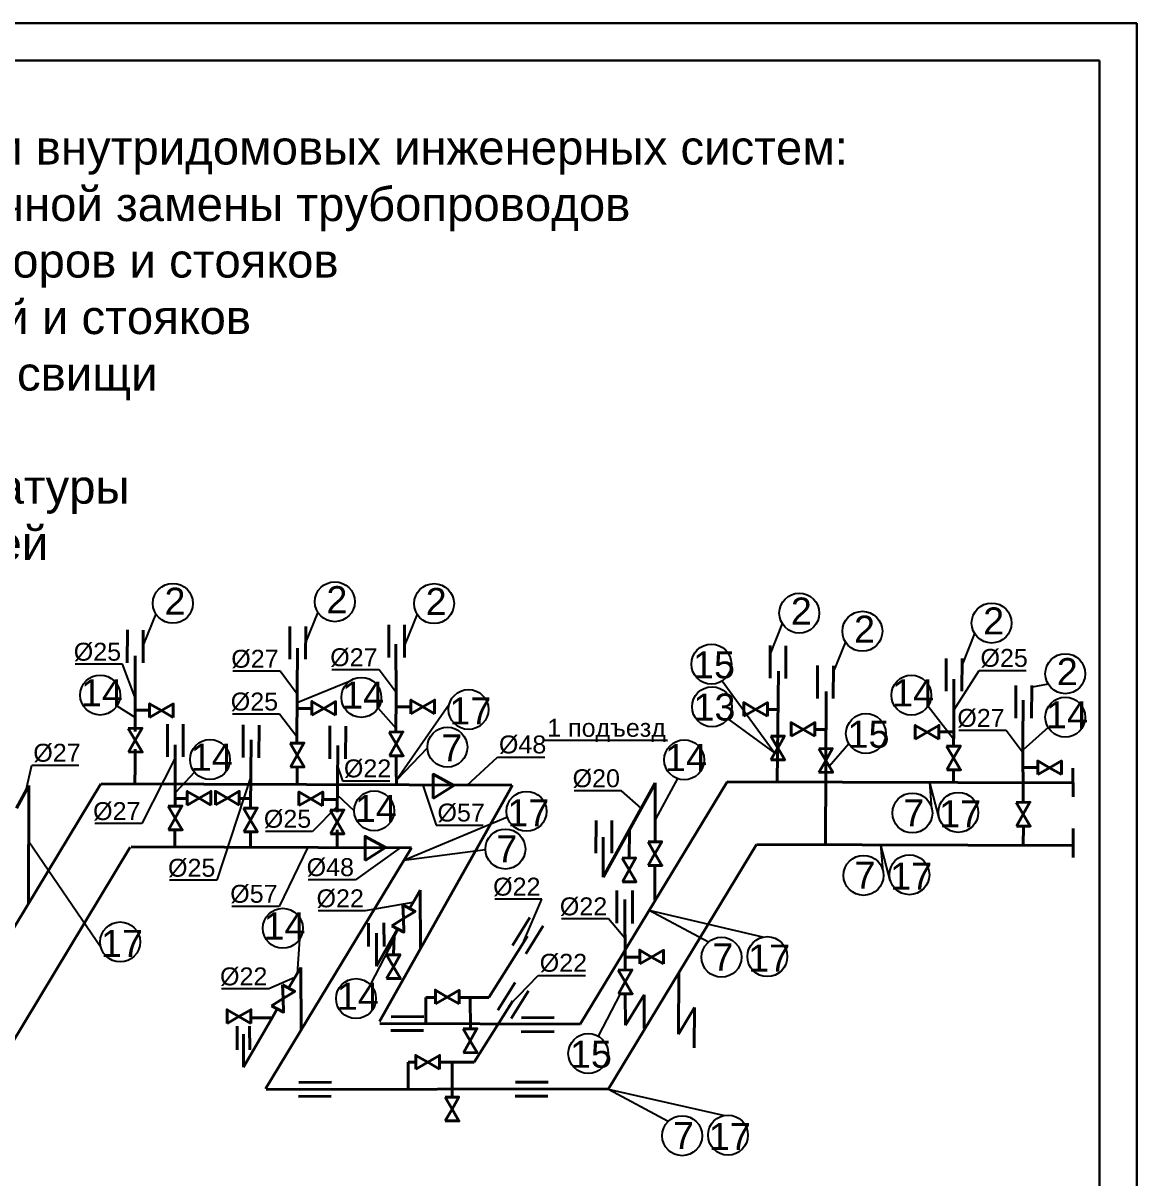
# Model space of a CAD drawing. Header units: inches. Extents: x -14875 to -3761, y 5061 to 12920.
# Drawn here: x -7705 to -3761, y 8833 to 12920 of the extents above; entities that cross this region are included whole.
import ezdxf
from ezdxf import colors
from ezdxf.entities.mleader import LeaderData, LeaderLine
from ezdxf.math import Vec2, Vec3

# ---------------------------------------------------------------- set-up
doc = ezdxf.new("R2010")
doc.units = ezdxf.units.IN
doc.header["$MEASUREMENT"] = 0
doc.layers.get('0').update_dxf_attribs({"color": 18, "true_color": 0x000000})
doc.layers.add('анп Рамка жирная', color=7, linetype='Continuous', lineweight=50)
doc.layers.add('Трубы', color=7, linetype='Continuous', lineweight=40)
doc.styles.get("Standard").update_dxf_attribs({"font": 'arial.ttf'})
doc.mleader_styles.duplicate_entry("Standard", '')

msp = doc.modelspace()

# ---------------------------------------------------------------- linework, layer by layer
at = {"color": 18, "true_color": 0x000000}
for p, q in [((-6661.2, 10835), (-6704.5, 10727.5)), ((-7234.5, 10829.4), (-7277.8, 10721.9)), ((-6309.8, 10828.5), (-6353.1, 10721)), ((-5016.9, 10794.7), (-5060.1, 10687.2)), ((-4336.1, 10759.6), (-4379.3, 10652.1)), ((-4793.4, 10730.5), (-4836.7, 10623)), ((-6734.2, 10515.9), (-6546.5, 10592.1)), ((-5229.9, 10591.7), (-5043.5, 10335.7)), ((-4075.4, 10580.2), (-4132.1, 10570.1)), ((-6196.2, 10508.1), (-6383.1, 10240.3)), ((-7372.7, 10503.4), (-7308.6, 10463.7)), ((-6448, 10495), (-6384.9, 10424.4)), ((-4500.8, 10502.9), (-4410.5, 10386.7)), ((-5209.1, 10457.5), (-5043.5, 10335.8)), ((-4075.4, 10426.5), (-4164.6, 10348.5)), ((-6273.4, 10354.5), (-6383.1, 10240.3)), ((-4780.9, 10368.6), (-4850.4, 10288.4)), ((-7098.2, 10269.3), (-7165.4, 10196.6)), ((-5387.3, 10246), (-5465.5, 10102.3)), ((-4461.3, 10105.8), (-4494.7, 10232.4)), ((-4486.9, 10139.3), (-4494.7, 10232.4)), ((-6532.4, 10131.7), (-6592, 10187.3)), ((-5989.9, 10109.6), (-6356.7, 9956.5)), ((-7428.6, 9647.3), (-7684.6, 10022.3)), ((-6068, 9994), (-6357, 9956.4)), ((-4634.4, 9885.2), (-4667.7, 10011.7)), ((-4660, 9918.6), (-4667.7, 10011.7)), ((-5086.1, 9685.4), (-5488.2, 9779.8)), ((-5278, 9667.7), (-5488.2, 9779.8)), ((-6726.1, 9677.9), (-6734.9, 9554.9)), ((-6475.1, 9516.6), (-6391.6, 9675.3)), ((-5668, 9334.1), (-5589.8, 9484.5)), ((-5225, 9053.4), (-5632.2, 9145.3)), ((-5421.4, 9032.1), (-5632.2, 9145.3))]:
    msp.add_line(p, q, dxfattribs=at)
at = {"color": 7, "lineweight": 40}
for points in [[(-7257.1, 10462.4), (-7257, 10510.9), (-7215, 10486.6)], [(-7173, 10462.2), (-7172.9, 10510.7), (-7215, 10486.6)], [(-6682.4, 10470.4), (-6682.3, 10519), (-6640.3, 10494.6)], [(-6598.3, 10470.2), (-6598.2, 10518.8), (-6640.3, 10494.6)], [(-6331.8, 10475.4), (-6331.7, 10524), (-6289.7, 10499.6)], [(-6247.8, 10475.2), (-6247.7, 10523.8), (-6289.7, 10499.6)], [(-5153.5, 10466.9), (-5153.4, 10515.4), (-5111.4, 10491)], [(-5069.4, 10466.7), (-5069.3, 10515.2), (-5111.4, 10491)], [(-4985.5, 10396), (-4985.4, 10444.5), (-4943.4, 10420.1)], [(-4901.4, 10395.8), (-4901.3, 10444.3), (-4943.4, 10420.1)], [(-4546.4, 10386.1), (-4546.3, 10434.6), (-4504.3, 10410.2)], [(-4462.3, 10385.9), (-4462.2, 10434.4), (-4504.3, 10410.2)], [(-4112.6, 10260.4), (-4112.5, 10308.9), (-4070.6, 10284.5)], [(-4028.6, 10260.2), (-4028.5, 10308.7), (-4070.6, 10284.5)], [(-7123.7, 10152.1), (-7123.6, 10200.7), (-7081.7, 10176.3)], [(-7039.7, 10151.9), (-7039.6, 10200.5), (-7081.7, 10176.3)], [(-7023.6, 10152.8), (-7023.5, 10201.3), (-6981.5, 10176.9)], [(-6939.5, 10152.6), (-6939.4, 10201.1), (-6981.5, 10176.9)], [(-6728.2, 10150.4), (-6728.1, 10198.9), (-6686.1, 10174.6)], [(-6644.1, 10150.2), (-6644, 10198.7), (-6686.1, 10174.6)], [(-5521.4, 9590.3), (-5521.3, 9638.9), (-5479.4, 9614.5)], [(-5437.4, 9590.2), (-5437.3, 9638.7), (-5479.4, 9614.5)], [(-6245.1, 9448.9), (-6245, 9497.4), (-6203, 9473.1)], [(-6161, 9448.7), (-6160.9, 9497.2), (-6203, 9473.1)], [(-6982.5, 9379.5), (-6982.4, 9428.1), (-6940.4, 9403.7)], [(-6898.4, 9379.3), (-6898.3, 9427.9), (-6940.4, 9403.7)], [(-6314.4, 9217.9), (-6314.2, 9266.5), (-6272.3, 9242.1)], [(-6230.3, 9217.7), (-6230.2, 9266.3), (-6272.3, 9242.1)]]:
    msp.add_lwpolyline(points, close=True, dxfattribs=at)
at = {"color": 0, "lineweight": 40}
for points in [[(-7332.1, 10424), (-7283.6, 10424.5), (-7307.4, 10382.2)], [(-7331.2, 10340), (-7282.7, 10340.5), (-7307.4, 10382.3)], [(-6408.4, 10410.6), (-6359.8, 10411.1), (-6383.7, 10368.8)], [(-5057.6, 10396.2), (-5009.1, 10396.7), (-5032.9, 10354.4)], [(-6759.2, 10371.1), (-6710.7, 10371.6), (-6734.5, 10329.3)], [(-6407.5, 10326.6), (-6359, 10327.1), (-6383.7, 10368.9)], [(-5056.8, 10312.2), (-5008.2, 10312.7), (-5032.9, 10354.5)], [(-4887.8, 10352), (-4839.3, 10352.5), (-4863.1, 10310.2)], [(-4434.9, 10360.8), (-4386.4, 10361.3), (-4410.2, 10319.1)], [(-6758.4, 10287.1), (-6709.8, 10287.6), (-6734.5, 10329.4)], [(-4887, 10268), (-4838.4, 10268.5), (-4863.1, 10310.3)], [(-4434, 10276.9), (-4385.5, 10277.4), (-4410.2, 10319.2)], [(-6252.4, 10175.9), (-6180.1, 10222.2), (-6252.3, 10261.7)], [(-7190.8, 10148.2), (-7142.3, 10148.7), (-7166.1, 10106.5)], [(-6924.5, 10141.1), (-6875.9, 10141.6), (-6899.8, 10099.4)], [(-4188.5, 10161.7), (-4140, 10162.2), (-4163.8, 10119.9)], [(-7190, 10064.3), (-7141.4, 10064.8), (-7166.1, 10106.6)], [(-6923.6, 10057.2), (-6875.1, 10057.7), (-6899.8, 10099.5)], [(-6617.5, 10134.2), (-6569, 10134.7), (-6592.8, 10092.4)], [(-4187.7, 10077.7), (-4139.2, 10078.2), (-4163.9, 10120)], [(-6616.6, 10050.2), (-6568.1, 10050.7), (-6592.8, 10092.5)], [(-6493.8, 9955.9), (-6421.5, 10002.2), (-6493.7, 10041.7)], [(-5492.2, 10022.1), (-5443.7, 10022.6), (-5467.5, 9980.4)], [(-5491.4, 9938.2), (-5442.8, 9938.7), (-5467.5, 9980.5)], [(-5583.9, 9964.6), (-5535.4, 9965.1), (-5559.2, 9922.8)], [(-5583.1, 9880.6), (-5534.5, 9881.1), (-5559.2, 9922.9)], [(-6359.8, 9799), (-6317, 9776.3), (-6358.1, 9750.5)], [(-6399.3, 9725.4), (-6356.5, 9702.6), (-6358.2, 9751.1)], [(-6418.4, 9622), (-6369.9, 9622.5), (-6393.7, 9580.2)], [(-6417.6, 9538), (-6369, 9538.5), (-6393.7, 9580.3)], [(-5597.4, 9568.4), (-5548.8, 9568.9), (-5572.7, 9526.6)], [(-5596.5, 9484.4), (-5548, 9484.9), (-5572.7, 9526.7)], [(-6785.7, 9515.9), (-6742.8, 9493.1), (-6784, 9467.4)], [(-6825.2, 9442.3), (-6782.4, 9419.5), (-6784, 9468)], [(-6146.5, 9360), (-6098, 9360.5), (-6121.8, 9318.2)], [(-6145.7, 9276), (-6097.2, 9276.5), (-6121.9, 9318.3)], [(-6210.8, 9118.2), (-6162.2, 9118.7), (-6186.1, 9076.5)], [(-6209.9, 9034.3), (-6161.4, 9034.8), (-6186.1, 9076.5)]]:
    msp.add_lwpolyline(points, close=True, dxfattribs=at)
at = {"color": 18, "true_color": 0x000000}
for centre in [(-7174.3, 10866.4), (-6601, 10872), (-6249.6, 10865.5), (-4956.6, 10831.7), (-4733.2, 10767.5), (-4275.8, 10796.6), (-5267.9, 10651.3), (-4015.1, 10617.3), (-7431.8, 10541.9), (-6507.1, 10533.5), (-4559.9, 10541.3), (-6127.6, 10490.7), (-5265.6, 10500.3), (-4015.1, 10463.5), (-4720.7, 10405.6), (-6202.5, 10357.3), (-7043, 10313.5), (-5364, 10312.4), (-6461.8, 10132.1), (-5922.2, 10130.2), (-4556.1, 10124.3), (-4393.6, 10126.5), (-5997.1, 9996.8), (-4729.1, 9903.6), (-4566.7, 9905.8), (-6785.2, 9716.4), (-7360.9, 9667.9), (-5232.1, 9613.9), (-5069.7, 9616.1), (-6526, 9467.5), (-5703.6, 9273.1), (-5371.4, 8982.1), (-5209, 8984.3)]:
    msp.add_circle(centre, 70.7, dxfattribs=at)
at = {"layer": 'анп Рамка жирная', "color": 7, "lineweight": 30, "ltscale": 0.001}
for p, q in [((-14874.5, 12920.1), (-3761.3, 12920.1)), ((-3761.3, 12920.1), (-14874.5, 12920.1)), ((-3761.3, 12920.1), (-3761.3, 5061.5)), ((-14345.3, 12787.8), (-3893.6, 12787.8)), ((-3893.6, 12787.8), (-3893.6, 5193.8))]:
    msp.add_line(p, q, dxfattribs=at)
at = {"layer": 'анп Рамка жирная', "color": 0, "lineweight": 30, "ltscale": 0.001}
msp.add_line((-3761.3, 5061.5), (-3761.3, 12920.1), dxfattribs=at)
at = {"layer": 'Трубы', "color": 18, "true_color": 0x000000}
for p, q in [((-7335.4, 10772.2), (-7335.7, 10656.4)), ((-7279.6, 10771.9), (-7280, 10656.1)), ((-6760, 10784.9), (-6760.3, 10669)), ((-6704.2, 10784.6), (-6704.5, 10668.7)), ((-6409.7, 10790.3), (-6410, 10674.5)), ((-6353.9, 10790), (-6354.3, 10674.2)), ((-6385, 10721.8), (-6383.3, 10537.3)), ((-5059.7, 10716.8), (-5060, 10601)), ((-5003.9, 10716.5), (-5004.2, 10600.7)), ((-6733.2, 10707.2), (-6734.5, 10554.6)), ((-4436.3, 10671.3), (-4436.6, 10555.5)), ((-4380.5, 10671), (-4380.8, 10555.1)), ((-4891.7, 10645.9), (-4892, 10530.1)), ((-4835.9, 10645.6), (-4836.2, 10529.7)), ((-4409.8, 10411.1), (-4409.4, 10597.5)), ((-4189.6, 10575.6), (-4189.9, 10459.8)), ((-4133.8, 10575.3), (-4134.2, 10459.5)), ((-4165, 10375.7), (-4164.4, 10523.3)), ((-7193.5, 10439.3), (-7193.8, 10323.4)), ((-7137.7, 10439), (-7138, 10323.1)), ((-6925, 10436), (-6925.3, 10320.2)), ((-6869.2, 10435.7), (-6869.6, 10319.9)), ((-6618.4, 10432.4), (-6618.7, 10316.6)), ((-6562.6, 10432.1), (-6562.9, 10316.3)), ((-6899.3, 10141.4), (-6897.2, 10383.5)), ((-4410, 10411.1), (-4461.7, 10411.2)), ((-6590.5, 10363.5), (-6591.9, 10225.9)), ((-7308.1, 10291.1), (-7308.9, 10226.8)), ((-6734.4, 10287.3), (-6734.3, 10224)), ((-6383.6, 10282.1), (-6383, 10223.8)), ((-4410.9, 10277.1), (-4411, 10232.2)), ((-4113, 10285.2), (-4164.7, 10285.3)), ((-3987.7, 10283.4), (-3987.3, 10181.1)), ((-7428.9, 10227), (-7949.3, 9368)), ((-7684, 10221.3), (-7728.5, 10140.9)), ((-7685.6, 9805.7), (-7683.8, 10221.2)), ((-7428.8, 10227), (-5974.4, 10222.5)), ((-5971.9, 10222.5), (-6443.2, 9386.2)), ((-5212.4, 10234.8), (-5732.1, 9377.4)), ((-5212.4, 10235), (-3987.5, 10230.6)), ((-6899.5, 10175.8), (-6939.5, 10175.9)), ((-5676.3, 10098), (-5676.6, 9982.2)), ((-5620.5, 10097.7), (-5620.8, 9981.8)), ((-6899.5, 10057.4), (-6899.6, 10003.4)), ((-6592.9, 10065.3), (-6593.1, 10002.8)), ((-4163.4, 10078), (-4163.9, 10010.3)), ((-3987.4, 10069.2), (-3987, 9966.9)), ((-7325, 10003.5), (-7842.7, 9147.3)), ((-7322.5, 10004.8), (-6329.7, 10001.4)), ((-6329.7, 10001.4), (-6846.8, 9147.9)), ((-5107.7, 10013), (-5632, 9148.5)), ((-5107.5, 10013.1), (-3987.5, 10009.6)), ((-5468.2, 9817.6), (-5468, 9938.5)), ((-6319, 9816), (-6298.9, 9851.2)), ((-6298.8, 9851.3), (-6297.6, 9643.2)), ((-5602.5, 9849.8), (-5602.8, 9734)), ((-5572.9, 9568.7), (-5574.6, 9818.3)), ((-5546.7, 9849.5), (-5547.1, 9733.6)), ((-6481.6, 9734.9), (-6481.8, 9651.6)), ((-6426.9, 9735.8), (-6426, 9651.3)), ((-5910.6, 9754.2), (-5971.6, 9655.7)), ((-6453.9, 9582.1), (-6453.7, 9699.2)), ((-6453.9, 9582.1), (-6391.6, 9690.5)), ((-6055.4, 9471.4), (-5918.8, 9688.9)), ((-5863.3, 9724.6), (-5924.3, 9626.2)), ((-5523.2, 9614.2), (-5572.6, 9614.3)), ((-6721.5, 9577.4), (-6719.9, 9356.3)), ((-5962.9, 9524.7), (-6024, 9426.3)), ((-5383.5, 9558.6), (-5384.4, 9341.7)), ((-5915.6, 9495.2), (-5976.7, 9396.7)), ((-5572, 9373.5), (-5573.1, 9484.7)), ((-6278.3, 9379.8), (-6278.3, 9471.3)), ((-6278.3, 9471.3), (-6245.1, 9471.3)), ((-6161, 9471.5), (-6055.4, 9471.4)), ((-6121.5, 9471.3), (-6121, 9360.2)), ((-6107.5, 9242.5), (-5971.1, 9459.5)), ((-5505.5, 9481.1), (-5572.1, 9373.2)), ((-5505.7, 9361.7), (-5505.5, 9481.1)), ((-6286.1, 9404.1), (-6401.9, 9403.5)), ((-5384.4, 9341.7), (-5328.2, 9435.7)), ((-5328.2, 9435.7), (-5328.9, 9293.1)), ((-6946.3, 9369.5), (-6946.5, 9286.2)), ((-6823.4, 9399.4), (-6924.4, 9224.7)), ((-6903.1, 9370.4), (-6902.3, 9285.9)), ((-6898.3, 9399.9), (-6822.8, 9399.6)), ((-6442, 9379.2), (-5732.7, 9376.4)), ((-5824.3, 9400.4), (-5940.1, 9399.8)), ((-6924.4, 9224.6), (-6924.2, 9341.7)), ((-6286.8, 9354.5), (-6402.7, 9354)), ((-5825, 9350.8), (-5940.8, 9350.2)), ((-6341.9, 9242.2), (-6314.3, 9242.3)), ((-6341.9, 9150.8), (-6341.9, 9242.2)), ((-6230.2, 9242.4), (-6107.5, 9242.5)), ((-6185.2, 9242.2), (-6185.2, 9118.6)), ((-6612.9, 9171.4), (-6728.7, 9170.8)), ((-5845.9, 9171.8), (-5961.7, 9171.2)), ((-6844.4, 9145.9), (-5632, 9148.5)), ((-6613.6, 9121.8), (-6729.5, 9121.2)), ((-5846.6, 9122.2), (-5962.5, 9121.6))]:
    msp.add_line(p, q, dxfattribs=at)
at = {"layer": 'Трубы', "color": 3}
for p, q in [((-7307.8, 10412.5), (-7308.3, 10681)), ((-6735, 10373.1), (-6734.2, 10552.9)), ((-6384.5, 10411.4), (-6383.3, 10538.1)), ((-7257.6, 10488.3), (-7306.9, 10488.4)), ((-6683.3, 10494.4), (-6732.6, 10494.5)), ((-6333.1, 10499.9), (-6382.4, 10500)), ((-4410.4, 10361.2), (-4410, 10411.1)), ((-7308, 10350), (-7308.2, 10291)), ((-4164.6, 10163.9), (-4164.9, 10375.5)), ((-6383.4, 10326.8), (-6383.6, 10282.1)), ((-7166.6, 10148.6), (-7165.9, 10256.2)), ((-6592.7, 10127.8), (-6591.6, 10223.5)), ((-5466.7, 10229.9), (-5650.4, 9897.5)), ((-5467.4, 10023.3), (-5466.5, 10230.6)), ((-7123.7, 10176.1), (-7166.2, 10176.1)), ((-6592.8, 10172.2), (-6643.8, 10172.3)), ((-7167.1, 10063.5), (-7167.2, 10034.8)), ((-5558.7, 9964.9), (-5557.6, 10064)), ((-5650.4, 9897.5), (-5651.5, 10038.4)), ((-6336.4, 9786.6), (-6319, 9816)), ((-6392.7, 9622.8), (-6391.4, 9690.2)), ((-6390.9, 9691.1), (-6377.4, 9713.8)), ((-6764.6, 9504.8), (-6721.5, 9577.4)), ((-6822.8, 9399.6), (-6804.9, 9431.5))]:
    msp.add_line(p, q, dxfattribs=at)
at = {"layer": 'Трубы', "color": 7}
for p, q in [((-5035, 10234.5), (-5029.8, 10625.8)), ((-4863.5, 10010.9), (-4861.8, 10554.9)), ((-5031.3, 10490.6), (-5069.5, 10490.6)), ((-4863.3, 10419.7), (-4901.4, 10419.7)), ((-7165.9, 10365.1), (-7165.9, 10256.5)), ((-7167.2, 10034.3), (-7167.3, 10005.5))]:
    msp.add_line(p, q, dxfattribs=at)

# ---------------------------------------------------------------- texts
at = {"insert": (-11072.1, 12539.5), "char_height": 120, "attachment_point": 1}
msp.add_mtext_dynamic_manual_height_columns('Повреждения конструктивных элементов и внутридомовых инженерных систем:\\P\\pxt55;14 - следы ремонта системы в виде частичной замены трубопроводов\\P2 - нарушение окраски отопительных приборов и стояков\\P7 - нарушение теплоизоляции магистралей и стояков\\P12 - ржавые подтеки, хомуты, заваренные свищи\\P13 - протечки запорной арматуры\\P15 - коррозия запорно-регулирующей арматуры\\P17 - повреждение трубопроводов коррозией ', width=6649.471, gutter_width=3.75, heights=[-1565.3], dxfattribs=at)
at = {"layer": 'Трубы', "color": 18, "true_color": 0x000000, "char_height": 95.7, "width": 145.66, "attachment_point": 1}
for s, insert in [('2', (-7204.1, 10921.7)), ('2', (-6630.8, 10927.3)), ('2', (-6279.4, 10920.8)), ('2', (-4986.5, 10887)), ('2', (-4305.7, 10851.9)), ('2', (-4763, 10822.8)), ('15', (-5333.1, 10696.5)), ('2', (-4045, 10672.6)), ('14', (-7499.9, 10597.8)), ('14', (-6575.2, 10589.4)), ('14', (-4628.1, 10597.2)), ('13', (-5331.4, 10547.2)), ('17', (-6195.7, 10533.4)), ('14', (-4083.2, 10519.4)), ('15', (-4785.9, 10450.8)), ('7', (-6223.8, 10402.6)), ('14', (-7111.1, 10369.4)), ('14', (-5432.1, 10368.3)), ('14', (-6529.9, 10188.1)), ('17', (-5990.3, 10173)), ('7', (-4588.3, 10172.9)), ('17', (-4461.7, 10169.2)), ('7', (-6029.3, 10045.4)), ('7', (-4761.3, 9952.2)), ('17', (-4634.8, 9948.5)), ('14', (-6853.3, 9772.3)), ('17', (-7429, 9710.7)), ('7', (-5264.3, 9662.5)), ('17', (-5137.8, 9658.9)), ('14', (-6594.1, 9523.4)), ('15', (-5768.8, 9318.3)), ('7', (-5403.6, 9030.7)), ('17', (-5277.1, 9027))]:
    msp.add_mtext(s, dxfattribs=dict(at, insert=insert))

# ---------------------------------------------------------------- leaders
at = {"color": 18, "true_color": 0x000000}
ml = msp.add_multileader_mtext('', dxfattribs=at)
ml.set_content('%%C25', color=(0, 0, 0))
ml.set_leader_properties(color=256)
ml.build(insert=Vec2(0, 0))
ml.multileader.update_dxf_attribs({"has_dogleg": 0, "text_left_attachment_type": 6, "text_right_attachment_type": 6, "dogleg_length": 2, "arrow_head_size": 0})
ctx = ml.context
ctx.base_point, ctx.char_height, ctx.arrow_head_size, ctx.landing_gap_size, ctx.plane_origin, ctx.plane_x_axis = Vec3(-7523.3, 10650.7), 63.49, 0, 5.12, Vec3(-7145.8, 10790.3), Vec3(1, 0, 0)
ctx.left_attachment, ctx.right_attachment, ctx.text_align_type = 6, 6, 2
notes = []
notes.append((ctx, [(1, (1, 1, 0), (-7351, 10650.7), (-1, 0, 0), 1.59, [(0, [(-7308.7, 10535.9)], 0, [])])]))
ctx.mtext.insert, ctx.mtext.text_direction, ctx.mtext.defined_height, ctx.mtext.alignment, ctx.mtext.flow_direction = Vec3(-7357.7, 10726.9), Vec3(1, 0, 0), 172.8, 3, 5
ml = msp.add_multileader_mtext('', dxfattribs=at)
ml.set_content('%%C27', color=(0, 0, 0))
ml.set_leader_properties(color=256)
ml.build(insert=Vec2(0, 0))
ml.multileader.update_dxf_attribs({"has_dogleg": 0, "text_left_attachment_type": 6, "text_right_attachment_type": 6, "dogleg_length": 2, "arrow_head_size": 0})
ctx = ml.context
ctx.base_point, ctx.char_height, ctx.arrow_head_size, ctx.landing_gap_size, ctx.plane_origin, ctx.plane_x_axis = Vec3(-6614.9, 10631.2), 63.49, 0, 5.12, Vec3(-6221.3, 10707.5), Vec3(1, 0, 0)
ctx.left_attachment, ctx.right_attachment, ctx.text_align_type = 6, 6, 2
notes.append((ctx, [(1, (1, 1, 0), (-6443, 10631.2), (-1, 0, 0), 1.59, [(0, [(-6383.9, 10550.4)], 0, [])])]))
ctx.mtext.insert, ctx.mtext.text_direction, ctx.mtext.defined_height, ctx.mtext.alignment, ctx.mtext.flow_direction = Vec3(-6449.7, 10707.4), Vec3(1, 0, 0), 172.8, 3, 5
ml = msp.add_multileader_mtext('', dxfattribs=at)
ml.set_content('%%C27', color=(0, 0, 0))
ml.set_leader_properties(color=256)
ml.build(insert=Vec2(0, 0))
ml.multileader.update_dxf_attribs({"has_dogleg": 0, "text_left_attachment_type": 6, "text_right_attachment_type": 6, "dogleg_length": 2, "arrow_head_size": 0})
ctx = ml.context
ctx.base_point, ctx.char_height, ctx.arrow_head_size, ctx.landing_gap_size, ctx.plane_origin, ctx.plane_x_axis = Vec3(-6965.1, 10625.8), 63.49, 0, 5.12, Vec3(-6571.5, 10702), Vec3(1, 0, 0)
ctx.left_attachment, ctx.right_attachment, ctx.text_align_type = 6, 6, 2
notes.append((ctx, [(1, (1, 1, 0), (-6793.3, 10625.8), (-1, 0, 0), 1.59, [(0, [(-6734.2, 10545)], 0, [])])]))
ctx.mtext.insert, ctx.mtext.text_direction, ctx.mtext.defined_height, ctx.mtext.alignment, ctx.mtext.flow_direction = Vec3(-6800, 10702), Vec3(1, 0, 0), 172.8, 3, 5
ml = msp.add_multileader_mtext('', dxfattribs=at)
ml.set_content('%%C25', color=(0, 0, 0))
ml.set_leader_properties(color=256)
ml.build(insert=Vec2(0, 0))
ml.multileader.update_dxf_attribs({"has_dogleg": 0, "text_left_attachment_type": 6, "text_right_attachment_type": 6, "dogleg_length": 2, "arrow_head_size": 0})
ctx = ml.context
ctx.base_point, ctx.char_height, ctx.arrow_head_size, ctx.landing_gap_size, ctx.plane_origin, ctx.plane_x_axis = Vec3(-4320.3, 10628.9), 63.49, 0, 5.12, Vec3(-4245.8, 10649.3), Vec3(1, 0, 0)
ctx.left_attachment, ctx.right_attachment = 6, 6
notes.append((ctx, [(0, (1, 1, 0), (-4322.3, 10628.9), (1, 0, 0), 2, [(0, [(-4409.6, 10488.2)], 0, [])])]))
ctx.mtext.insert, ctx.mtext.text_direction, ctx.mtext.defined_height, ctx.mtext.flow_direction = Vec3(-4315.1, 10705.1), Vec3(1, 0, 0), 172.8, 5
ml = msp.add_multileader_mtext('', dxfattribs=at)
ml.set_content('%%C25', color=(0, 0, 0))
ml.set_leader_properties(color=256)
ml.build(insert=Vec2(0, 0))
ml.multileader.update_dxf_attribs({"has_dogleg": 0, "text_left_attachment_type": 6, "text_right_attachment_type": 6, "dogleg_length": 2, "arrow_head_size": 0})
ctx = ml.context
ctx.base_point, ctx.char_height, ctx.arrow_head_size, ctx.landing_gap_size, ctx.plane_origin, ctx.plane_x_axis = Vec3(-6967.4, 10474.4), 63.49, 0, 5.12, Vec3(-6573.3, 10550.6), Vec3(1, 0, 0)
ctx.left_attachment, ctx.right_attachment, ctx.text_align_type = 6, 6, 2
notes.append((ctx, [(1, (1, 1, 0), (-6795.1, 10474.4), (-1, 0, 0), 1.59, [(0, [(-6736, 10393.6)], 0, [])])]))
ctx.mtext.insert, ctx.mtext.text_direction, ctx.mtext.defined_height, ctx.mtext.alignment, ctx.mtext.flow_direction = Vec3(-6801.8, 10550.6), Vec3(1, 0, 0), 172.8, 3, 5
ml = msp.add_multileader_mtext('', dxfattribs=at)
ml.set_content('%%C27', color=(0, 0, 0))
ml.set_leader_properties(color=256)
ml.build(insert=Vec2(0, 0))
ml.multileader.update_dxf_attribs({"has_dogleg": 0, "text_left_attachment_type": 6, "text_right_attachment_type": 6, "dogleg_length": 2, "arrow_head_size": 0})
ctx = ml.context
ctx.base_point, ctx.char_height, ctx.arrow_head_size, ctx.landing_gap_size, ctx.plane_origin, ctx.plane_x_axis = Vec3(-4394.8, 10416.5), 63.49, 0, 5.12, Vec3(-4001.2, 10492.8), Vec3(1, 0, 0)
ctx.left_attachment, ctx.right_attachment, ctx.text_align_type = 6, 6, 2
notes.append((ctx, [(1, (1, 1, 0), (-4222.9, 10416.5), (-1, 0, 0), 1.59, [(0, [(-4163.8, 10335.7)], 0, [])])]))
ctx.mtext.insert, ctx.mtext.text_direction, ctx.mtext.defined_height, ctx.mtext.alignment, ctx.mtext.flow_direction = Vec3(-4229.6, 10492.7), Vec3(1, 0, 0), 172.8, 3, 5
at = {"color": 0}
ml = msp.add_multileader_mtext('', dxfattribs=at)
ml.set_content('1 подъезд')
ml.set_leader_properties(color=256)
ml.build(insert=Vec2(0, 0))
ml.multileader.update_dxf_attribs({"has_dogleg": 0, "text_left_attachment_type": 6, "text_right_attachment_type": 6, "dogleg_length": 2, "arrow_head_size": 0})
ctx = ml.context
ctx.base_point, ctx.char_height, ctx.arrow_head_size, ctx.landing_gap_size, ctx.plane_origin, ctx.plane_x_axis = Vec3(-5841.9, 10381.1), 63.49, 0, 5.12, Vec3(-5154.2, 10506.8), Vec3(1, 0, 0)
ctx.left_attachment, ctx.right_attachment, ctx.text_align_type = 6, 6, 2
notes.append((ctx, [(1, (1, 1, 0), (-5422.2, 10381.1), (-1, 0, 0), 1.59, [(0, [(-5423.8, 10381.1)], 0, [])])]))
ctx.mtext.insert, ctx.mtext.text_direction, ctx.mtext.defined_height, ctx.mtext.alignment, ctx.mtext.flow_direction = Vec3(-5428.9, 10457.7), Vec3(1, 0, 0), 172.8, 3, 5
at = {"color": 18, "true_color": 0x000000}
ml = msp.add_multileader_mtext('', dxfattribs=at)
ml.set_content('%%C48', color=(0, 0, 0))
ml.set_leader_properties(color=256)
ml.build(insert=Vec2(0, 0))
ml.multileader.update_dxf_attribs({"has_dogleg": 0, "text_left_attachment_type": 6, "text_right_attachment_type": 6, "dogleg_length": 2, "arrow_head_size": 0})
ctx = ml.context
ctx.base_point, ctx.char_height, ctx.arrow_head_size, ctx.landing_gap_size, ctx.plane_origin, ctx.plane_x_axis = Vec3(-6025.1, 10322.5), 63.49, 0, 5.12, Vec3(-5691.4, 10864.3), Vec3(1, 0, 0)
ctx.left_attachment, ctx.right_attachment = 6, 6
notes.append((ctx, [(0, (1, 1, 0), (-6027.1, 10322.5), (1, 0, 0), 2, [(0, [(-6132, 10223.2)], 0, [])])]))
ctx.mtext.insert, ctx.mtext.text_direction, ctx.mtext.defined_height, ctx.mtext.flow_direction = Vec3(-6020, 10398.7), Vec3(1, 0, 0), 172.8, 5
at = {"color": 0}
ml = msp.add_multileader_mtext('', dxfattribs=at)
ml.set_content('%%C27')
ml.set_leader_properties(color=256)
ml.build(insert=Vec2(0, 0))
ml.multileader.update_dxf_attribs({"has_dogleg": 0, "text_left_attachment_type": 6, "text_right_attachment_type": 6, "dogleg_length": 2, "arrow_head_size": 0})
ctx = ml.context
ctx.base_point, ctx.char_height, ctx.arrow_head_size, ctx.landing_gap_size, ctx.plane_origin, ctx.plane_x_axis = Vec3(-7673.6, 10293.2), 63.49, 0, 5.12, Vec3(-7914.8, 10610.8), Vec3(1, 0, 0)
ctx.left_attachment, ctx.right_attachment = 6, 6
notes.append((ctx, [(0, (1, 1, 0), (-7675.6, 10293.2), (1, 0, 0), 2, [(0, [(-7695.1, 10200.1)], 0, [])])]))
ctx.mtext.insert, ctx.mtext.text_direction, ctx.mtext.width, ctx.mtext.defined_height, ctx.mtext.flow_direction = Vec3(-7668.5, 10369.4), Vec3(1, 0, 0), 160.029, 172.8, 5
at = {"color": 18, "true_color": 0x000000}
ml = msp.add_multileader_mtext('', dxfattribs=at)
ml.set_content('%%C27', color=(0, 0, 0))
ml.set_leader_properties(color=256)
ml.build(insert=Vec2(0, 0))
ml.multileader.update_dxf_attribs({"has_dogleg": 0, "text_left_attachment_type": 6, "text_right_attachment_type": 6, "dogleg_length": 2, "arrow_head_size": 0})
ctx = ml.context
ctx.base_point, ctx.char_height, ctx.arrow_head_size, ctx.landing_gap_size, ctx.plane_origin, ctx.plane_x_axis = Vec3(-7454.3, 10086.6), 63.49, 0, 5.12, Vec3(-6999.8, 10614.5), Vec3(1, 0, 0)
ctx.left_attachment, ctx.right_attachment, ctx.text_align_type = 6, 6, 2
notes.append((ctx, [(1, (1, 1, 0), (-7282.5, 10086.6), (-1, 0, 0), 1.59, [(0, [(-7165.7, 10319.4)], 0, [])])]))
ctx.mtext.insert, ctx.mtext.text_direction, ctx.mtext.defined_height, ctx.mtext.alignment, ctx.mtext.flow_direction = Vec3(-7289.2, 10162.8), Vec3(1, 0, 0), 172.8, 3, 5
ml = msp.add_multileader_mtext('', dxfattribs=at)
ml.set_content('%%C22', color=(0, 0, 0))
ml.set_leader_properties(color=256)
ml.build(insert=Vec2(0, 0))
ml.multileader.update_dxf_attribs({"has_dogleg": 0, "text_left_attachment_type": 6, "text_right_attachment_type": 6, "dogleg_length": 2, "arrow_head_size": 0})
ctx = ml.context
ctx.base_point, ctx.char_height, ctx.arrow_head_size, ctx.landing_gap_size, ctx.plane_origin, ctx.plane_x_axis = Vec3(-6573.9, 10237.9), 63.49, 0, 5.12, Vec3(-6427.1, 10558.9), Vec3(1, 0, 0)
ctx.left_attachment, ctx.right_attachment = 6, 6
notes.append((ctx, [(0, (1, 1, 0), (-6575.9, 10237.9), (1, 0, 0), 2, [(0, [(-6592.5, 10294.2)], 0, [])])]))
ctx.mtext.insert, ctx.mtext.text_direction, ctx.mtext.defined_height, ctx.mtext.flow_direction = Vec3(-6568.8, 10314), Vec3(1, 0, 0), 172.8, 5
at = {"color": 0}
ml = msp.add_multileader_mtext('', dxfattribs=at)
ml.set_content('%%C20')
ml.set_leader_properties(color=256)
ml.build(insert=Vec2(0, 0))
ml.multileader.update_dxf_attribs({"has_dogleg": 0, "text_left_attachment_type": 6, "text_right_attachment_type": 6, "dogleg_length": 2, "arrow_head_size": 0})
ctx = ml.context
ctx.base_point, ctx.char_height, ctx.arrow_head_size, ctx.landing_gap_size, ctx.plane_origin, ctx.plane_x_axis = Vec3(-5756.5, 10202.9), 63.49, 0, 5.12, Vec3(-5646, 10445.7), Vec3(1, 0, 0)
ctx.left_attachment, ctx.right_attachment, ctx.text_align_type = 6, 6, 2
notes.append((ctx, [(1, (1, 1, 0), (-5584.4, 10202.9), (-1, 0, 0), 2, [(0, [(-5516.6, 10141.1)], 0, [])])]))
ctx.mtext.insert, ctx.mtext.text_direction, ctx.mtext.width, ctx.mtext.defined_height, ctx.mtext.alignment, ctx.mtext.flow_direction = Vec3(-5591.6, 10279.1), Vec3(1, 0, 0), 160.029, 172.8, 3, 5
at = {"color": 18, "true_color": 0x000000}
ml = msp.add_multileader_mtext('', dxfattribs=at)
ml.set_content('%%C25', color=(0, 0, 0))
ml.set_leader_properties(color=256)
ml.build(insert=Vec2(0, 0))
ml.multileader.update_dxf_attribs({"has_dogleg": 0, "text_left_attachment_type": 6, "text_right_attachment_type": 6, "dogleg_length": 2, "arrow_head_size": 0})
ctx = ml.context
ctx.base_point, ctx.char_height, ctx.arrow_head_size, ctx.landing_gap_size, ctx.plane_origin, ctx.plane_x_axis = Vec3(-7189.5, 9886.1), 63.49, 0, 5.12, Vec3(-6734.6, 10414), Vec3(1, 0, 0)
ctx.left_attachment, ctx.right_attachment, ctx.text_align_type = 6, 6, 2
notes.append((ctx, [(1, (1, 1, 0), (-7017.2, 9886.1), (-1, 0, 0), 1.59, [(0, [(-6898.3, 10253)], 0, [])])]))
ctx.mtext.insert, ctx.mtext.text_direction, ctx.mtext.defined_height, ctx.mtext.alignment, ctx.mtext.flow_direction = Vec3(-7023.9, 9962.3), Vec3(1, 0, 0), 172.8, 3, 5
ml = msp.add_multileader_mtext('', dxfattribs=at)
ml.set_content('%%C57', color=(0, 0, 0))
ml.set_leader_properties(color=256)
ml.build(insert=Vec2(0, 0))
ml.multileader.update_dxf_attribs({"has_dogleg": 0, "text_left_attachment_type": 6, "text_right_attachment_type": 6, "dogleg_length": 2, "arrow_head_size": 0})
ctx = ml.context
ctx.base_point, ctx.char_height, ctx.arrow_head_size, ctx.landing_gap_size, ctx.plane_origin, ctx.plane_x_axis = Vec3(-6242.6, 10081.5), 63.49, 0, 5.12, Vec3(-6061.9, 10625.2), Vec3(1, 0, 0)
ctx.left_attachment, ctx.right_attachment = 6, 6
notes.append((ctx, [(0, (1, 1, 0), (-6244.6, 10081.5), (1, 0, 0), 2, [(0, [(-6289.8, 10222.9)], 0, [])])]))
ctx.mtext.insert, ctx.mtext.text_direction, ctx.mtext.defined_height, ctx.mtext.flow_direction = Vec3(-6237.5, 10157.7), Vec3(1, 0, 0), 172.8, 5
ml = msp.add_multileader_mtext('', dxfattribs=at)
ml.set_content('%%C25', color=(0, 0, 0))
ml.set_leader_properties(color=256)
ml.build(insert=Vec2(0, 0))
ml.multileader.update_dxf_attribs({"has_dogleg": 0, "text_left_attachment_type": 6, "text_right_attachment_type": 6, "dogleg_length": 2, "arrow_head_size": 0})
ctx = ml.context
ctx.base_point, ctx.char_height, ctx.arrow_head_size, ctx.landing_gap_size, ctx.plane_origin, ctx.plane_x_axis = Vec3(-6850.2, 10059.4), 63.49, 0, 5.12, Vec3(-6427.9, 10410.4), Vec3(1, 0, 0)
ctx.left_attachment, ctx.right_attachment, ctx.text_align_type = 6, 6, 2
notes.append((ctx, [(1, (1, 1, 0), (-6677.9, 10059.4), (-1, 0, 0), 1.59, [(0, [(-6593.3, 10145.7)], 0, [])])]))
ctx.mtext.insert, ctx.mtext.text_direction, ctx.mtext.defined_height, ctx.mtext.alignment, ctx.mtext.flow_direction = Vec3(-6684.6, 10135.6), Vec3(1, 0, 0), 172.8, 3, 5
ml = msp.add_multileader_mtext('', dxfattribs=at)
ml.set_content('%%C57', color=(0, 0, 0))
ml.set_leader_properties(color=256)
ml.build(insert=Vec2(0, 0))
ml.multileader.update_dxf_attribs({"has_dogleg": 0, "text_left_attachment_type": 6, "text_right_attachment_type": 6, "dogleg_length": 2, "arrow_head_size": 0})
ctx = ml.context
ctx.base_point, ctx.char_height, ctx.arrow_head_size, ctx.landing_gap_size, ctx.plane_origin, ctx.plane_x_axis = Vec3(-6968.8, 9793.9), 63.49, 0, 5.12, Vec3(-6514.3, 10321.8), Vec3(1, 0, 0)
ctx.left_attachment, ctx.right_attachment, ctx.text_align_type = 6, 6, 2
notes.append((ctx, [(1, (1, 1, 0), (-6797, 9793.9), (-1, 0, 0), 1.59, [(0, [(-6696.8, 10002.9)], 0, [])])]))
ctx.mtext.insert, ctx.mtext.text_direction, ctx.mtext.defined_height, ctx.mtext.alignment, ctx.mtext.flow_direction = Vec3(-6803.7, 9870.1), Vec3(1, 0, 0), 172.8, 3, 5
ml = msp.add_multileader_mtext('', dxfattribs=at)
ml.set_content('%%C48', color=(0, 0, 0))
ml.set_leader_properties(color=256)
ml.build(insert=Vec2(0, 0))
ml.multileader.update_dxf_attribs({"has_dogleg": 0, "text_left_attachment_type": 6, "text_right_attachment_type": 6, "dogleg_length": 2, "arrow_head_size": 0})
ctx = ml.context
ctx.base_point, ctx.char_height, ctx.arrow_head_size, ctx.landing_gap_size, ctx.plane_origin, ctx.plane_x_axis = Vec3(-6698.5, 9888.2), 63.49, 0, 5.12, Vec3(-6243.9, 10416), Vec3(1, 0, 0)
ctx.left_attachment, ctx.right_attachment, ctx.text_align_type = 6, 6, 2
notes.append((ctx, [(1, (1, 1, 0), (-6526.5, 9888.2), (-1, 0, 0), 1.59, [(0, [(-6370, 10001.3)], 0, [])])]))
ctx.mtext.insert, ctx.mtext.text_direction, ctx.mtext.defined_height, ctx.mtext.alignment, ctx.mtext.flow_direction = Vec3(-6533.2, 9964.4), Vec3(1, 0, 0), 172.8, 3, 5
at = {"color": 0}
ml = msp.add_multileader_mtext('', dxfattribs=at)
ml.set_content('%%C22')
ml.set_leader_properties(color=256)
ml.build(insert=Vec2(0, 0))
ml.multileader.update_dxf_attribs({"has_dogleg": 0, "text_left_attachment_type": 6, "text_right_attachment_type": 6, "dogleg_length": 2, "arrow_head_size": 0})
ctx = ml.context
ctx.base_point, ctx.char_height, ctx.arrow_head_size, ctx.landing_gap_size, ctx.plane_origin, ctx.plane_x_axis = Vec3(-6037.4, 9819.2), 63.49, 0, 5.12, Vec3(-6061.7, 9975.5), Vec3(1, 0, 0)
ctx.left_attachment, ctx.right_attachment, ctx.text_align_type = 6, 6, 2
notes.append((ctx, [(1, (1, 1, 0), (-5865.8, 9819.2), (-1, 0, 0), 2, [(0, [(-5932.3, 9670.9)], 0, [])])]))
ctx.mtext.insert, ctx.mtext.text_direction, ctx.mtext.width, ctx.mtext.defined_height, ctx.mtext.alignment, ctx.mtext.flow_direction = Vec3(-5872.9, 9895.4), Vec3(1, 0, 0), 160.029, 172.8, 3, 5
at = {"color": 18, "true_color": 0x000000}
ml = msp.add_multileader_mtext('', dxfattribs=at)
ml.set_content('%%C22', color=(0, 0, 0))
ml.set_leader_properties(color=256)
ml.build(insert=Vec2(0, 0))
ml.multileader.update_dxf_attribs({"has_dogleg": 0, "text_left_attachment_type": 6, "text_right_attachment_type": 6, "dogleg_length": 2, "arrow_head_size": 0})
ctx = ml.context
ctx.base_point, ctx.char_height, ctx.arrow_head_size, ctx.landing_gap_size, ctx.plane_origin, ctx.plane_x_axis = Vec3(-6662.6, 9777.9), 63.49, 0, 5.12, Vec3(-6261.4, 10322.8), Vec3(1, 0, 0)
ctx.left_attachment, ctx.right_attachment, ctx.text_align_type = 6, 6, 2
notes.append((ctx, [(1, (1, 1, 0), (-6491.4, 9777.9), (-1, 0, 0), 1.59, [(0, [(-6324.7, 9807.8)], 0, [])])]))
ctx.mtext.insert, ctx.mtext.text_direction, ctx.mtext.defined_height, ctx.mtext.alignment, ctx.mtext.flow_direction = Vec3(-6498.1, 9854.1), Vec3(1, 0, 0), 172.8, 3, 5
at = {"color": 0}
ml = msp.add_multileader_mtext('', dxfattribs=at)
ml.set_content('%%C22')
ml.set_leader_properties(color=256)
ml.build(insert=Vec2(0, 0))
ml.multileader.update_dxf_attribs({"has_dogleg": 0, "text_left_attachment_type": 6, "text_right_attachment_type": 6, "dogleg_length": 2, "arrow_head_size": 0})
ctx = ml.context
ctx.base_point, ctx.char_height, ctx.arrow_head_size, ctx.landing_gap_size, ctx.plane_origin, ctx.plane_x_axis = Vec3(-5801.2, 9749.6), 63.49, 0, 5.12, Vec3(-6034.6, 9945.9), Vec3(1, 0, 0)
ctx.left_attachment, ctx.right_attachment, ctx.text_align_type = 6, 6, 2
notes.append((ctx, [(1, (1, 1, 0), (-5629.6, 9749.6), (-1, 0, 0), 2, [(0, [(-5574.1, 9681.6)], 0, [])])]))
ctx.mtext.insert, ctx.mtext.text_direction, ctx.mtext.width, ctx.mtext.defined_height, ctx.mtext.alignment, ctx.mtext.flow_direction = Vec3(-5636.7, 9825.7), Vec3(1, 0, 0), 160.029, 172.8, 3, 5
ml = msp.add_multileader_mtext('', dxfattribs=at)
ml.set_content('%%C22')
ml.set_leader_properties(color=256)
ml.build(insert=Vec2(0, 0))
ml.multileader.update_dxf_attribs({"has_dogleg": 0, "text_left_attachment_type": 6, "text_right_attachment_type": 6, "dogleg_length": 2, "arrow_head_size": 0})
ctx = ml.context
ctx.base_point, ctx.char_height, ctx.arrow_head_size, ctx.landing_gap_size, ctx.plane_origin, ctx.plane_x_axis = Vec3(-5880.7, 9549.7), 63.49, 0, 5.12, Vec3(-6114.1, 9746.1), Vec3(1, 0, 0)
ctx.left_attachment, ctx.right_attachment = 6, 6
notes.append((ctx, [(0, (1, 1, 0), (-5882.7, 9549.7), (1, 0, 0), 2, [(0, [(-5984.6, 9441.4)], 0, [])])]))
ctx.mtext.insert, ctx.mtext.text_direction, ctx.mtext.width, ctx.mtext.defined_height, ctx.mtext.flow_direction = Vec3(-5875.6, 9625.9), Vec3(1, 0, 0), 160.029, 172.8, 5
at = {"color": 18, "true_color": 0x000000}
ml = msp.add_multileader_mtext('', dxfattribs=at)
ml.set_content('%%C22', color=(0, 0, 0))
ml.set_leader_properties(color=256)
ml.build(insert=Vec2(0, 0))
ml.multileader.update_dxf_attribs({"has_dogleg": 0, "text_left_attachment_type": 6, "text_right_attachment_type": 6, "dogleg_length": 2, "arrow_head_size": 0})
ctx = ml.context
ctx.base_point, ctx.char_height, ctx.arrow_head_size, ctx.landing_gap_size, ctx.plane_origin, ctx.plane_x_axis = Vec3(-7004.3, 9501.6), 63.49, 0, 5.12, Vec3(-6679, 10057.5), Vec3(1, 0, 0)
ctx.left_attachment, ctx.right_attachment, ctx.text_align_type = 6, 6, 2
notes.append((ctx, [(1, (1, 1, 0), (-6833.1, 9501.6), (-1, 0, 0), 1.59, [(0, [(-6742.3, 9542.5)], 0, [])])]))
ctx.mtext.insert, ctx.mtext.text_direction, ctx.mtext.defined_height, ctx.mtext.alignment, ctx.mtext.flow_direction = Vec3(-6839.8, 9577.8), Vec3(1, 0, 0), 172.8, 3, 5
for ctx, leaders in notes:
    for number, flags, end, landing, length, lines in leaders:
        leader = LeaderData()
        leader.index, (leader.has_last_leader_line, leader.has_dogleg_vector, leader.attachment_direction) = number, flags
        leader.last_leader_point, leader.dogleg_vector, leader.dogleg_length = Vec3(end), Vec3(landing), length
        for number, points, colour, breaks in lines:
            line = LeaderLine()
            line.index, line.vertices, line.color, line.breaks = number, Vec3.list(points), colors.encode_raw_color(colour), breaks
            leader.lines.append(line)
        ctx.leaders.append(leader)

doc.saveas('drawing.dxf')
